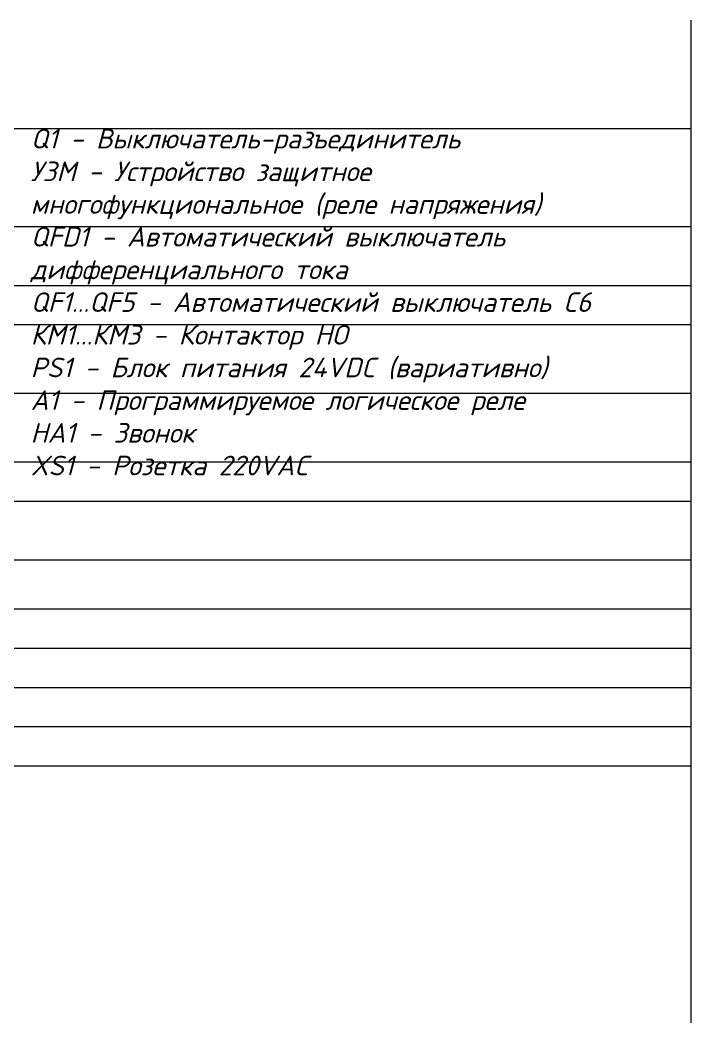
# Model space of a CAD drawing. Header units: millimetres. Extents: x 0 to 53000, y -591 to 24400.
# Drawn here: x 3188 to 3873, y 2263 to 3286 of the extents above; entities that cross this region are included whole.
import ezdxf

# ---------------------------------------------------------------- set-up
doc = ezdxf.new("R2010")
doc.units = ezdxf.units.MM
doc.layers.add('Основная', color=7, linetype='Continuous', lineweight=30)
doc.layers.add('Привязки', color=2, linetype='Continuous', lineweight=0, plot=False, transparency=0.8)
doc.styles.add('текст', font='isocpeui.ttf')

msp = doc.modelspace()

# ---------------------------------------------------------------- linework, layer by layer
at = {"layer": 'Привязки'}
for p, q in [((3873, 3286), (3873, 2263)), ((3873, 3175), (371.49998, 3175)), ((3873, 3075), (371.49998, 3075)), ((3873, 3014.99999), (371.49998, 3014.99999)), ((3873, 2974.99999), (371.49998, 2974.99999)), ((3873, 2904.99999), (371.49998, 2904.99999)), ((3873, 2834.99999), (371.49998, 2834.99999)), ((3873, 2794.99999), (371.49998, 2794.99999)), ((3873, 2735), (371.49998, 2735)), ((3873, 2685), (371.49998, 2685)), ((3873, 2645), (371.49998, 2645)), ((3873, 2605), (371.49998, 2605)), ((3873, 2565), (371.49998, 2565)), ((3873, 2525), (371.49998, 2525))]:
    msp.add_line(p, q, dxfattribs=at)

# ---------------------------------------------------------------- texts
at = {"layer": 'Основная', "insert": (3199.25046, 3175), "char_height": 20, "attachment_point": 1, "style": 'текст'}
msp.add_mtext_dynamic_manual_height_columns('Q1 - Выключатель-разъединитель\\PУЗМ - Устройство защитное многофункциональное (реле напряжения)\\PQFD1 - Автоматический выключатель дифференциального тока\\PQF1...QF5 - Автоматический выключатель С6\\PКМ1...КМ3 - Контактор НО\\PPS1 - Блок питания 24VDC (вариативно)\\PА1 - Программируемое логическое реле\\PHA1 - Звонок\\PXS1 - Розетка 220VAC', width=592.8023635, gutter_width=200, heights=[680.2168], dxfattribs=at)

doc.saveas('drawing.dxf')
